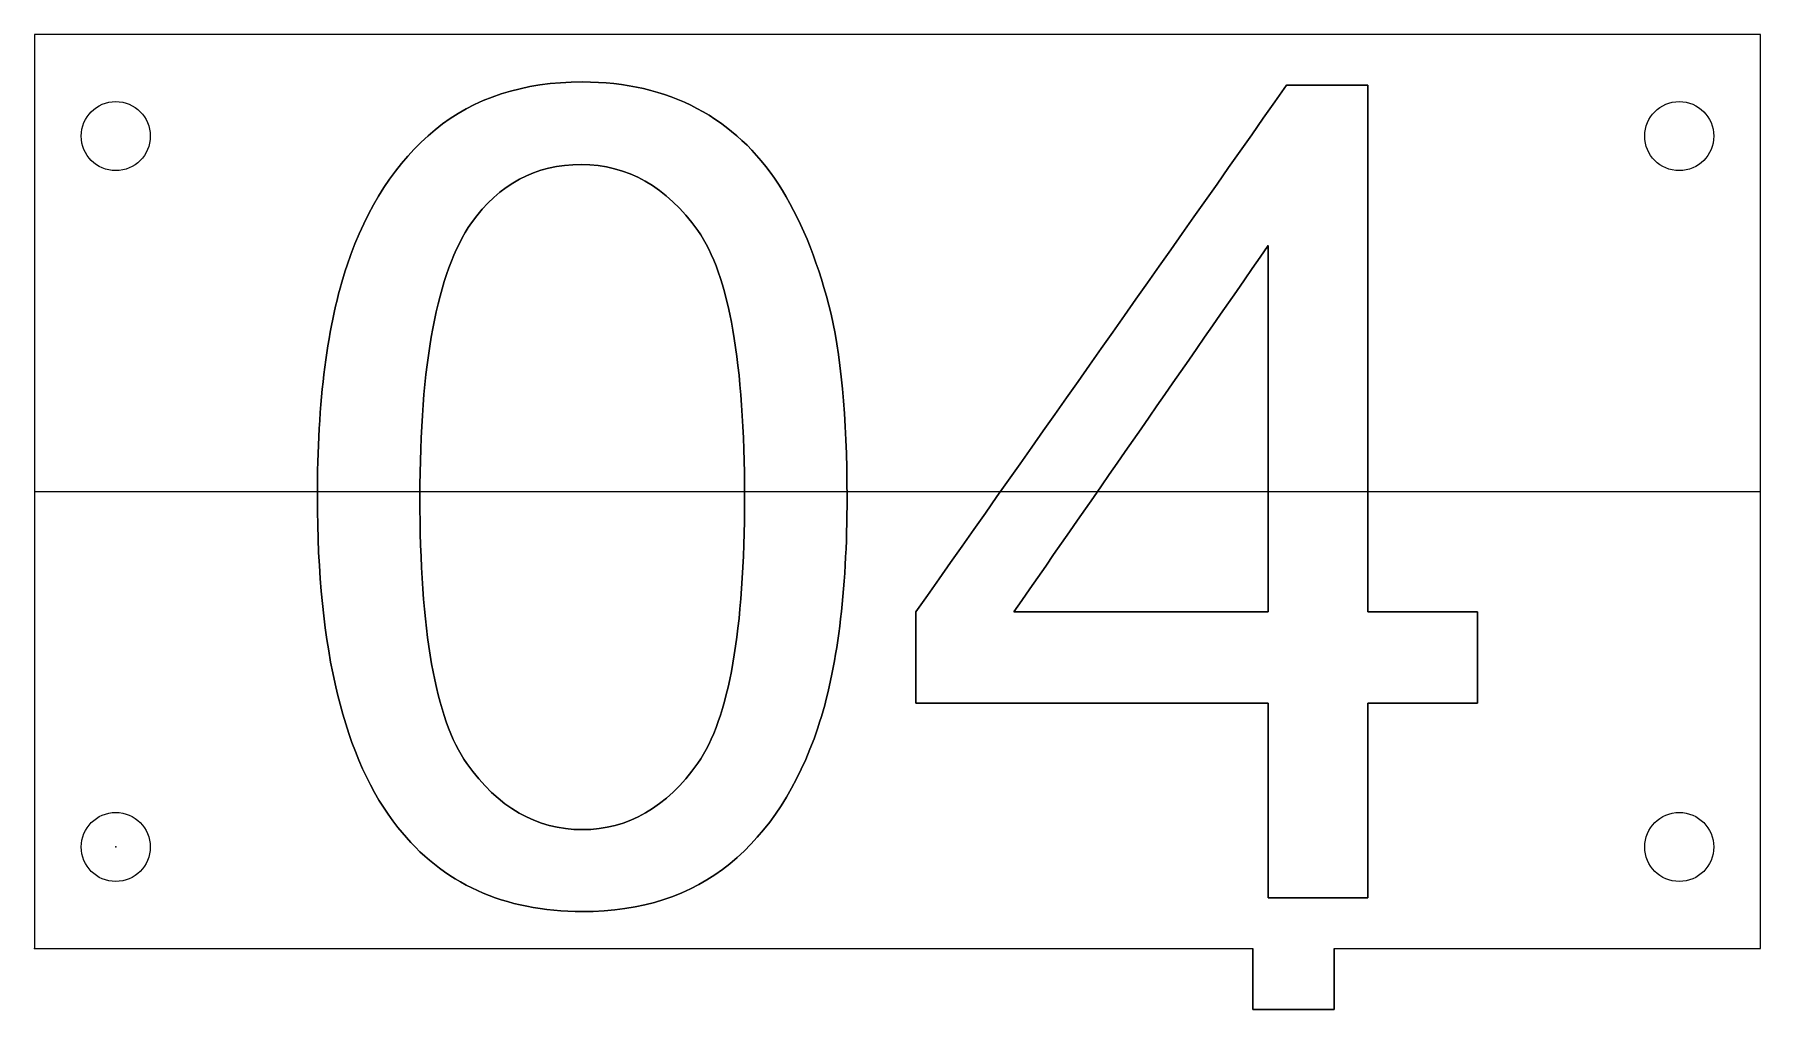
# Model space of a CAD drawing. Header units: millimetres. Extents: x 0 to 85, y -3 to 45.
import ezdxf

# ---------------------------------------------------------------- set-up
doc = ezdxf.new("R2010")
doc.units = ezdxf.units.MM
doc.layers.add('1', color=7, linetype='Continuous', true_color=0xffffff)
doc.layers.add('61', color=7, linetype='Continuous', true_color=0xffffff)

msp = doc.modelspace()

# ---------------------------------------------------------------- linework, layer by layer
at = {"layer": '1', "color": 252, "linetype": 'Continuous', "lineweight": 13}
for p, q in [((0, 45), (0, 0)), ((85, 45), (0, 45)), ((0, 45), (0, 0)), ((85, 45), (0, 45)), ((85, 0), (85, 45)), ((85, 0), (85, 45)), ((0, 0), (60, 0)), ((0, 0), (60, 0)), ((60, 0), (60, -3)), ((60, 0), (60, -3)), ((64, 0), (85, 0)), ((64, -3), (64, 0)), ((64, -3), (64, 0)), ((64, 0), (85, 0)), ((60, -3), (64, -3)), ((60, -3), (64, -3))]:
    msp.add_line(p, q, dxfattribs=at)
at = {"layer": '1', "color": 163, "linetype": 'Continuous', "lineweight": 18}
for p, q in [((85, 45), (0, 45)), ((0, 45), (0, 0)), ((85, 0), (85, 45)), ((0, 22.5), (85, 22.5)), ((0, 0), (60, 0)), ((60, -3), (60, 0)), ((64, 0), (64, -3)), ((64, 0), (85, 0)), ((64, -3), (60, -3))]:
    msp.add_line(p, q, dxfattribs=at)
at = {"layer": '1', "color": 252, "linetype": 'Continuous', "lineweight": 13}
for centre in [(4, 40), (4, 40), (81, 40), (81, 40), (4, 5), (4, 5), (81, 5), (81, 5)]:
    msp.add_circle(centre, 1.7, dxfattribs=at)
for points, knots in [([(15.395, 33.644), (14.421, 30.763), (13.93, 26.957), (13.93, 14.712), (15.248, 9.294), (20.09, 3.193), (23.122, 1.821), (29.907, 1.821), (32.33, 2.606), (36.166, 5.753), (37.609, 7.976), (39.538, 13.745), (40.016, 17.536), (40.016, 26.187), (39.721, 29.339), (38.51, 34.018), (37.691, 36.001), (35.58, 39.259), (34.245, 40.503), (31.001, 42.224), (29.122, 42.664), (24.063, 42.664), (21.649, 41.878), (17.813, 38.747), (16.369, 36.525), (15.395, 33.644)], [0, 0, 0, 0, 0.07926, 0.07926, 0.205144, 0.205144, 0.309801, 0.309801, 0.389349, 0.389349, 0.4691, 0.4691, 0.548581, 0.548581, 0.615716, 0.615716, 0.682795, 0.682795, 0.749873, 0.749873, 0.817093, 0.817093, 0.908429, 0.908429, 1, 1, 1, 1]), ([(15.395, 33.644), (16.369, 36.525), (17.813, 38.747), (21.649, 41.878), (24.063, 42.664), (29.122, 42.664), (31.001, 42.224), (34.245, 40.503), (35.58, 39.259), (37.691, 36.001), (38.51, 34.018), (39.721, 29.339), (40.016, 26.187), (40.016, 17.536), (39.538, 13.745), (37.609, 7.976), (36.166, 5.753), (32.33, 2.606), (29.907, 1.821), (23.122, 1.821), (20.09, 3.193), (15.248, 9.294), (13.93, 14.712), (13.93, 26.957), (14.421, 30.763), (15.395, 33.644)], [0, 0, 0, 0, 0.091571, 0.091571, 0.182907, 0.182907, 0.250127, 0.250127, 0.317205, 0.317205, 0.384284, 0.384284, 0.451419, 0.451419, 0.5309, 0.5309, 0.610651, 0.610651, 0.690199, 0.690199, 0.794856, 0.794856, 0.92074, 0.92074, 1, 1, 1, 1]), ([(21.518, 35.731), (22.868, 37.638), (24.669, 38.596), (29.212, 38.596), (31.127, 37.515), (34.201, 33.183), (34.966, 28.807), (34.966, 15.678), (34.205, 11.315), (31.127, 6.944), (29.228, 5.856), (24.718, 5.856), (22.827, 6.944), (21.289, 9.113)], [0, 0, 0, 0, 0.164766, 0.164766, 0.332528, 0.332528, 0.499869, 0.499869, 0.666378, 0.666378, 0.832886, 0.832886, 1, 1, 1, 1]), ([(21.289, 9.113), (22.827, 6.944), (24.718, 5.856), (29.228, 5.856), (31.127, 6.944), (34.205, 11.315), (34.966, 15.678), (34.966, 28.807), (34.201, 33.183), (31.127, 37.515), (29.212, 38.596), (24.669, 38.596), (22.868, 37.638), (21.518, 35.731)], [0, 0, 0, 0, 0.167114, 0.167114, 0.333622, 0.333622, 0.500131, 0.500131, 0.667472, 0.667472, 0.835234, 0.835234, 1, 1, 1, 1]), ([(21.518, 35.731), (19.824, 33.292), (18.98, 28.79), (18.98, 15.661), (19.75, 11.291), (21.289, 9.113)], [0, 0, 0, 0, 0.5, 0.5, 1, 1, 1, 1]), ([(21.289, 9.113), (19.75, 11.291), (18.98, 15.661), (18.98, 28.79), (19.824, 33.292), (21.518, 35.731)], [0, 0, 0, 0, 0.5, 0.5, 1, 1, 1, 1])]:
    msp.add_open_spline(points, degree=3, knots=knots, dxfattribs=at)
at = {"layer": '1', "color": 163, "linetype": 'Continuous', "lineweight": 18}
for points, knots in [([(15.395, 33.644), (14.421, 30.763), (13.93, 26.957), (13.93, 14.712), (15.248, 9.294), (20.09, 3.193), (23.122, 1.821), (29.907, 1.821), (32.33, 2.606), (36.166, 5.753), (37.609, 7.976), (39.538, 13.745), (40.016, 17.536), (40.016, 26.187), (39.721, 29.339), (38.51, 34.018), (37.691, 36.001), (35.58, 39.259), (34.245, 40.503), (31.001, 42.224), (29.122, 42.664), (24.063, 42.664), (21.649, 41.878), (17.813, 38.747), (16.369, 36.525), (15.395, 33.644)], [0, 0, 0, 0, 0.07926, 0.07926, 0.205144, 0.205144, 0.309801, 0.309801, 0.389349, 0.389349, 0.4691, 0.4691, 0.548581, 0.548581, 0.615716, 0.615716, 0.682795, 0.682795, 0.749873, 0.749873, 0.817093, 0.817093, 0.908429, 0.908429, 1, 1, 1, 1]), ([(60.757, 12.076), (60.757, 8.884), (60.757, 5.692), (60.757, 2.5), (62.394, 2.5), (64.031, 2.5), (65.668, 2.5), (65.668, 5.692), (65.668, 8.884), (65.668, 12.076), (67.468, 12.076), (69.269, 12.076), (71.07, 12.076), (71.07, 13.577), (71.07, 15.078), (71.07, 16.578), (69.269, 16.578), (67.468, 16.578), (65.668, 16.578), (65.668, 25.219), (65.668, 33.859), (65.668, 42.5), (64.331, 42.5), (62.994, 42.5), (61.657, 42.5), (55.573, 33.859), (49.489, 25.219), (43.404, 16.578), (43.404, 15.078), (43.404, 13.577), (43.404, 12.076), (49.188, 12.076), (54.973, 12.076), (60.757, 12.076)], [0, 0, 0, 0, 0.077946, 0.077946, 0.077946, 0.117919, 0.117919, 0.117919, 0.195865, 0.195865, 0.195865, 0.239835, 0.239835, 0.239835, 0.276476, 0.276476, 0.276476, 0.320446, 0.320446, 0.320446, 0.531434, 0.531434, 0.531434, 0.564078, 0.564078, 0.564078, 0.822123, 0.822123, 0.822123, 0.858764, 0.858764, 0.858764, 1, 1, 1, 1]), ([(21.289, 9.113), (19.75, 11.291), (18.98, 15.661), (18.98, 28.79), (19.824, 33.292), (21.518, 35.731), (22.868, 37.638), (24.669, 38.596), (29.212, 38.596), (31.127, 37.515), (34.201, 33.183), (34.966, 28.807), (34.966, 15.678), (34.205, 11.315), (31.127, 6.944), (29.228, 5.856), (24.718, 5.856), (22.827, 6.944), (21.289, 9.113)], [0, 0, 0, 0, 0.207232, 0.207232, 0.414463, 0.414463, 0.414463, 0.51094, 0.51094, 0.60917, 0.60917, 0.707155, 0.707155, 0.804652, 0.804652, 0.902149, 0.902149, 1, 1, 1, 1]), ([(60.757, 34.61), (60.757, 28.599), (60.757, 22.589), (60.757, 16.578), (56.582, 16.578), (52.408, 16.578), (48.234, 16.578), (52.408, 22.589), (56.582, 28.599), (60.757, 34.61)], [0, 0, 0, 0, 0.343404, 0.343404, 0.343404, 0.581901, 0.581901, 0.581901, 1, 1, 1, 1])]:
    msp.add_open_spline(points, degree=3, knots=knots, dxfattribs=at)
at = {"layer": '1', "color": 252, "linetype": 'Continuous', "lineweight": 13}
for points in [[(43.404, 16.578), (49.489, 25.219), (55.573, 33.859), (61.657, 42.5)], [(61.657, 42.5), (55.573, 33.859), (49.489, 25.219), (43.404, 16.578)], [(61.657, 42.5), (62.994, 42.5), (64.331, 42.5), (65.668, 42.5)], [(65.668, 42.5), (64.331, 42.5), (62.994, 42.5), (61.657, 42.5)], [(65.668, 42.5), (65.668, 33.859), (65.668, 25.219), (65.668, 16.578)], [(65.668, 16.578), (65.668, 25.219), (65.668, 33.859), (65.668, 42.5)], [(60.757, 34.61), (56.582, 28.599), (52.408, 22.589), (48.234, 16.578)], [(48.234, 16.578), (52.408, 22.589), (56.582, 28.599), (60.757, 34.61)], [(60.757, 34.61), (60.757, 28.599), (60.757, 22.589), (60.757, 16.578)], [(60.757, 16.578), (60.757, 22.589), (60.757, 28.599), (60.757, 34.61)], [(43.404, 16.578), (43.404, 15.078), (43.404, 13.577), (43.404, 12.076)], [(43.404, 12.076), (43.404, 13.577), (43.404, 15.078), (43.404, 16.578)], [(48.234, 16.578), (52.408, 16.578), (56.582, 16.578), (60.757, 16.578)], [(60.757, 16.578), (56.582, 16.578), (52.408, 16.578), (48.234, 16.578)], [(65.668, 16.578), (67.468, 16.578), (69.269, 16.578), (71.07, 16.578)], [(71.07, 16.578), (69.269, 16.578), (67.468, 16.578), (65.668, 16.578)], [(71.07, 12.076), (71.07, 13.577), (71.07, 15.078), (71.07, 16.578)], [(71.07, 16.578), (71.07, 15.078), (71.07, 13.577), (71.07, 12.076)], [(60.757, 12.076), (54.973, 12.076), (49.188, 12.076), (43.404, 12.076)], [(43.404, 12.076), (49.188, 12.076), (54.973, 12.076), (60.757, 12.076)], [(60.757, 2.5), (60.757, 5.692), (60.757, 8.884), (60.757, 12.076)], [(60.757, 12.076), (60.757, 8.884), (60.757, 5.692), (60.757, 2.5)], [(65.668, 12.076), (65.668, 8.884), (65.668, 5.692), (65.668, 2.5)], [(65.668, 2.5), (65.668, 5.692), (65.668, 8.884), (65.668, 12.076)], [(65.668, 12.076), (67.468, 12.076), (69.269, 12.076), (71.07, 12.076)], [(71.07, 12.076), (69.269, 12.076), (67.468, 12.076), (65.668, 12.076)], [(60.757, 2.5), (62.394, 2.5), (64.031, 2.5), (65.668, 2.5)], [(65.668, 2.5), (64.031, 2.5), (62.394, 2.5), (60.757, 2.5)]]:
    msp.add_open_spline(points, degree=3, dxfattribs=at)
at = {"layer": '1', "color": 163, "linetype": 'Continuous', "lineweight": 18}
msp.add_point((4, 5), dxfattribs=at)
at = {"layer": '61', "color": 43, "linetype": 'Continuous', "lineweight": 18}
msp.add_point((0, 0), dxfattribs=at)

doc.saveas('drawing.dxf')
